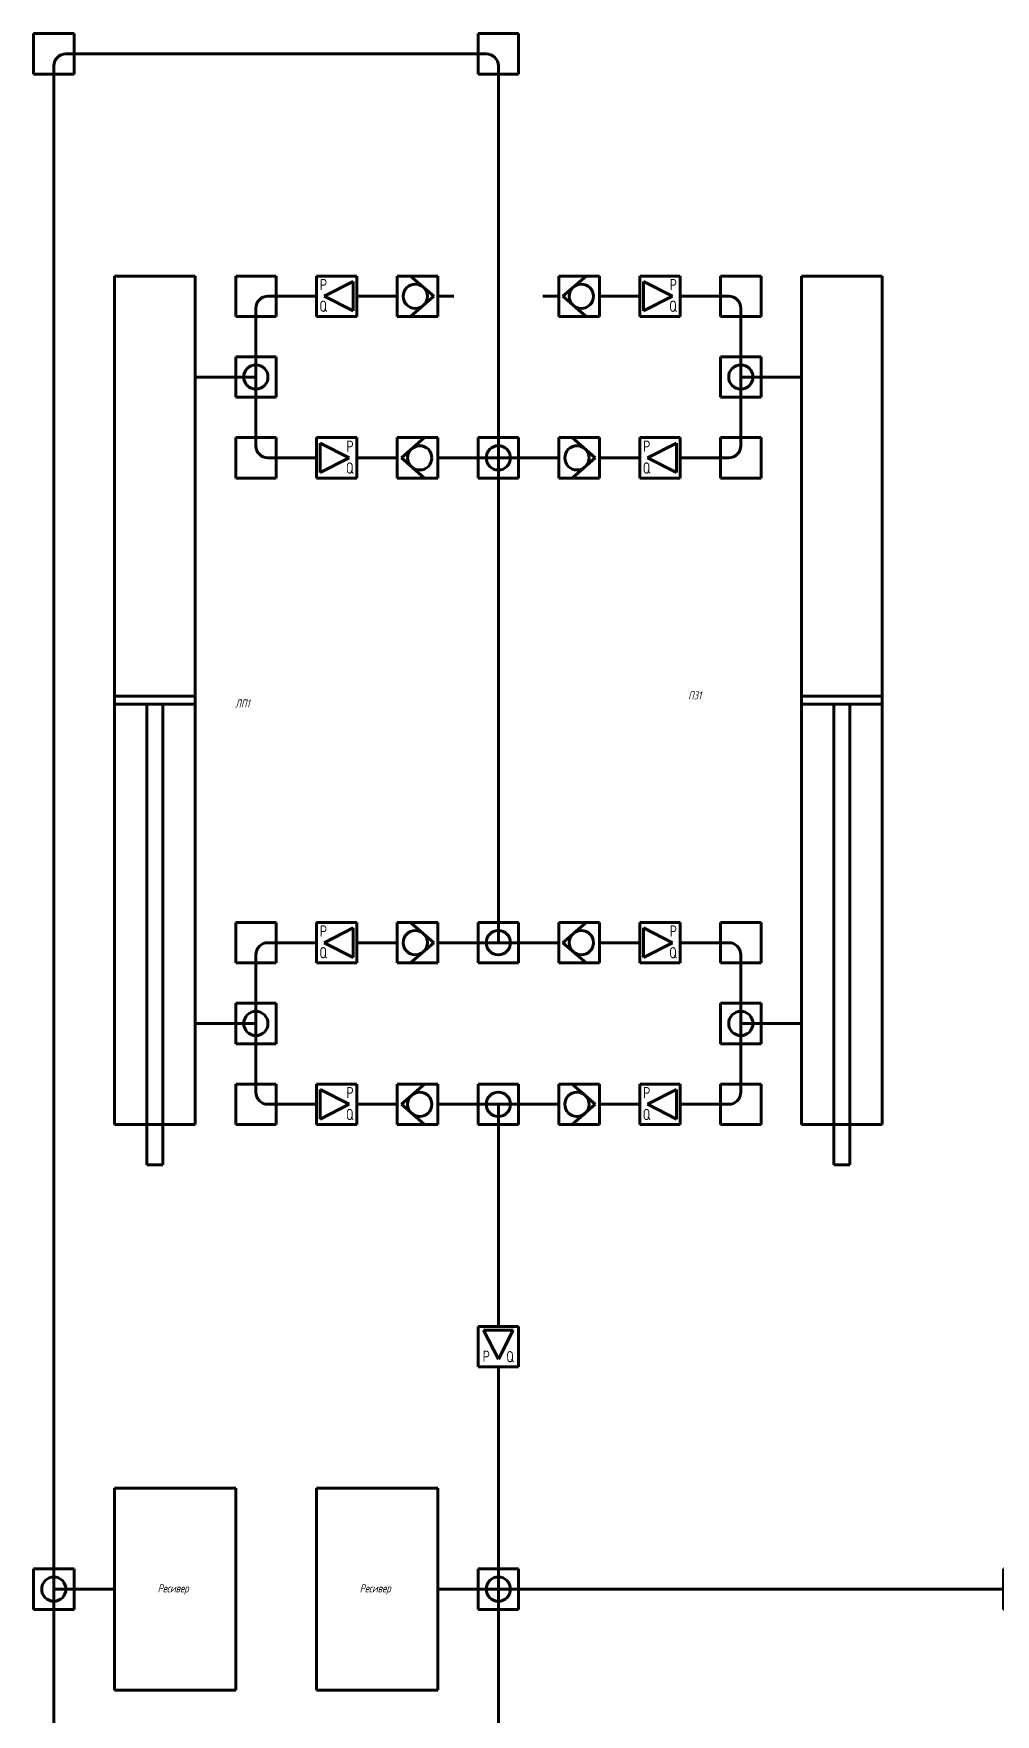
# Model space of a CAD drawing. Header units: millimetres. Extents: x -12 to 1598, y -962 to 962.
# Drawn here: x -12 to 582, y -77 to 962 of the extents above; entities that cross this region are included whole.
import ezdxf

# ---------------------------------------------------------------- set-up
doc = ezdxf.new("R2010")
doc.units = ezdxf.units.MM
doc.linetypes.add('K5LT_BASIC', pattern=[0])
doc.styles.add('KTEXTSTYLE', font='GOST_AU.SHX', dxfattribs={"width": 0.96, "height": 5})

# ---------------------------------------------------------------- blocks, each defined once
blk = doc.blocks.new('U1')
at = {"color": 150, "linetype": 'K5LT_BASIC', "lineweight": 60, "true_color": 0x0080ff}
for p, q in [((112.5, 737.5), (112.5, 762.5)), ((112.5, 762.5), (137.5, 762.5)), ((137.5, 762.5), (137.5, 737.5)), ((137.5, 737.5), (112.5, 737.5))]:
    blk.add_line(p, q, dxfattribs=at)
blk = doc.blocks.new('U0')
at = {"color": 150, "linetype": 'K5LT_BASIC', "lineweight": 60, "true_color": 0x0080ff}
for p, q in [((125, 762.5), (125, 772.5)), ((125, 762.5), (125, 737.5)), ((102.5, 750), (112.5, 750)), ((125, 750), (112.5, 750)), ((125, 737.5), (125, 727.5))]:
    blk.add_line(p, q, dxfattribs=at)
blk.add_circle((125, 750), 7.5, dxfattribs=at)
blk.add_blockref('U1', (0, 0))
blk = doc.blocks.new('U3')
at = {"color": 150, "linetype": 'K5LT_BASIC', "lineweight": 60, "true_color": 0x0080ff}
for p, q in [((112.5, 812.5), (137.5, 812.5)), ((112.5, 787.5), (112.5, 812.5)), ((137.5, 812.5), (137.5, 787.5)), ((137.5, 787.5), (112.5, 787.5))]:
    blk.add_line(p, q, dxfattribs=at)
blk = doc.blocks.new('U2')
at = {"color": 150, "linetype": 'K5LT_BASIC', "lineweight": 60, "true_color": 0x0080ff}
for p, q in [((125, 792.5), (125, 787.5)), ((132.5, 800), (137.5, 800)), ((137.5, 800), (147.5, 800)), ((125, 777.5), (125, 787.5))]:
    blk.add_line(p, q, dxfattribs=at)
blk.add_arc((132.5, 792.5), 7.5, 90, 180, dxfattribs=at)
blk.add_blockref('U3', (0, 0))
blk = doc.blocks.new('U5')
at = {"color": 150, "linetype": 'K5LT_BASIC', "lineweight": 60, "true_color": 0x0080ff}
for p, q in [((137.5, 712.5), (112.5, 712.5)), ((112.5, 712.5), (112.5, 687.5)), ((137.5, 687.5), (137.5, 712.5)), ((112.5, 687.5), (137.5, 687.5))]:
    blk.add_line(p, q, dxfattribs=at)
blk = doc.blocks.new('U4')
at = {"color": 150, "linetype": 'K5LT_BASIC', "lineweight": 60, "true_color": 0x0080ff}
for p, q in [((125, 722.5), (125, 712.5)), ((125, 707.5), (125, 712.5)), ((132.5, 700), (137.5, 700)), ((137.5, 700), (147.5, 700))]:
    blk.add_line(p, q, dxfattribs=at)
blk.add_arc((132.5, 707.5), 7.5, 180, 270, dxfattribs=at)
blk.add_blockref('U5', (0, 0))
blk = doc.blocks.new('U7')
at = {"color": 150, "linetype": 'K5LT_BASIC', "lineweight": 60, "true_color": 0x0080ff}
for p, q in [((187.5, 712.5), (162.5, 712.5)), ((162.5, 712.5), (162.5, 687.5)), ((187.5, 687.5), (187.5, 712.5)), ((162.5, 687.5), (187.5, 687.5))]:
    blk.add_line(p, q, dxfattribs=at)
blk = doc.blocks.new('U6')
at = {"color": 150, "linetype": 'K5LT_BASIC', "lineweight": 60, "true_color": 0x0080ff}
for p, q in [((182.7, 700), (164.8, 709.1)), ((164.8, 700), (164.8, 709.1)), ((162.5, 700), (152.5, 700)), ((182.7, 700), (164.8, 690.9)), ((164.8, 700), (164.8, 690.9)), ((187.5, 700), (197.5, 700))]:
    blk.add_line(p, q, dxfattribs=at)
blk.add_blockref('U7', (0, 0))
at = {"color": 7, "char_height": 7, "attachment_point": 1, "style": 'KTEXTSTYLE'}
for s, insert in [('\\H3.5;\\W0.965;\\Q15;\\Q0;\\H7.00;{\\c16711680;P}', (181, 710.7)), ('\\H3.5;\\W0.965;\\Q15;\\Q0;\\H7.00;{\\c16711680;Q}', (180.7, 697.2))]:
    blk.add_mtext(s, dxfattribs=dict(at, insert=insert))
blk = doc.blocks.new('U9')
at = {"color": 150, "linetype": 'K5LT_BASIC', "lineweight": 60, "true_color": 0x0080ff}
for p, q in [((237.5, 812.5), (212.5, 812.5)), ((212.5, 812.5), (212.5, 787.5)), ((237.5, 787.5), (237.5, 812.5)), ((212.5, 787.5), (237.5, 787.5))]:
    blk.add_line(p, q, dxfattribs=at)
blk = doc.blocks.new('U8')
at = {"color": 150, "linetype": 'K5LT_BASIC', "lineweight": 60, "true_color": 0x0080ff}
for p, q in [((235, 800), (220.7, 812.5)), ((212.5, 800), (202.5, 800)), ((235, 800), (220.7, 787.5)), ((237.5, 800), (247.5, 800))]:
    blk.add_line(p, q, dxfattribs=at)
blk.add_circle((223.6, 800), 7.5, dxfattribs=at)
blk.add_blockref('U9', (0, 0))
blk = doc.blocks.new('U11')
at = {"color": 150, "linetype": 'K5LT_BASIC', "lineweight": 60, "true_color": 0x0080ff}
for p, q in [((212.5, 712.5), (237.5, 712.5)), ((212.5, 687.5), (212.5, 712.5)), ((237.5, 712.5), (237.5, 687.5)), ((237.5, 687.5), (212.5, 687.5))]:
    blk.add_line(p, q, dxfattribs=at)
blk = doc.blocks.new('U10')
at = {"color": 150, "linetype": 'K5LT_BASIC', "lineweight": 60, "true_color": 0x0080ff}
for p, q in [((215, 700), (229.3, 712.5)), ((212.5, 700), (202.5, 700)), ((215, 700), (229.3, 687.5)), ((237.5, 700), (247.5, 700))]:
    blk.add_line(p, q, dxfattribs=at)
blk.add_circle((226.4, 700), 7.5, dxfattribs=at)
blk.add_blockref('U11', (0, 0))
blk = doc.blocks.new('U13')
at = {"color": 150, "linetype": 'K5LT_BASIC', "lineweight": 60, "true_color": 0x0080ff}
for p, q in [((162.5, 812.5), (187.5, 812.5)), ((162.5, 787.5), (162.5, 812.5)), ((187.5, 812.5), (187.5, 787.5)), ((187.5, 787.5), (162.5, 787.5))]:
    blk.add_line(p, q, dxfattribs=at)
blk = doc.blocks.new('U12')
at = {"color": 150, "linetype": 'K5LT_BASIC', "lineweight": 60, "true_color": 0x0080ff}
for p, q in [((167.3, 800), (185.2, 809.1)), ((185.2, 800), (185.2, 809.1)), ((162.5, 800), (152.5, 800)), ((167.3, 800), (185.2, 790.9)), ((185.2, 800), (185.2, 790.9)), ((187.5, 800), (197.5, 800))]:
    blk.add_line(p, q, dxfattribs=at)
blk.add_blockref('U13', (0, 0))
at = {"color": 7, "char_height": 7, "attachment_point": 1, "style": 'KTEXTSTYLE'}
for s, insert in [('\\H3.5;\\W0.965;\\Q15;\\Q0;\\H7.00;{\\c16711680;P}', (164.6, 810.7)), ('\\H3.5;\\W0.965;\\Q15;\\Q0;\\H7.00;{\\c16711680;Q}', (164.3, 797.3))]:
    blk.add_mtext(s, dxfattribs=dict(at, insert=insert))
blk = doc.blocks.new('U15')
at = {"color": 150, "linetype": 'K5LT_BASIC', "lineweight": 60, "true_color": 0x0080ff}
for p, q in [((412.5, 762.5), (412.5, 737.5)), ((437.5, 762.5), (412.5, 762.5)), ((437.5, 737.5), (437.5, 762.5)), ((412.5, 737.5), (437.5, 737.5))]:
    blk.add_line(p, q, dxfattribs=at)
blk = doc.blocks.new('U14')
at = {"color": 150, "linetype": 'K5LT_BASIC', "lineweight": 60, "true_color": 0x0080ff}
for p, q in [((425, 762.5), (425, 772.5)), ((425, 762.5), (425, 737.5)), ((425, 750), (437.5, 750)), ((447.5, 750), (437.5, 750)), ((425, 737.5), (425, 727.5))]:
    blk.add_line(p, q, dxfattribs=at)
blk.add_circle((425, 750), 7.5, dxfattribs=at)
blk.add_blockref('U15', (0, 0))
blk = doc.blocks.new('U17')
at = {"color": 150, "linetype": 'K5LT_BASIC', "lineweight": 60, "true_color": 0x0080ff}
for p, q in [((412.5, 687.5), (412.5, 712.5)), ((412.5, 712.5), (437.5, 712.5)), ((437.5, 712.5), (437.5, 687.5)), ((437.5, 687.5), (412.5, 687.5))]:
    blk.add_line(p, q, dxfattribs=at)
blk = doc.blocks.new('U16')
at = {"color": 150, "linetype": 'K5LT_BASIC', "lineweight": 60, "true_color": 0x0080ff}
for p, q in [((425, 722.5), (425, 712.5)), ((425, 707.5), (425, 712.5)), ((412.5, 700), (402.5, 700)), ((417.5, 700), (412.5, 700))]:
    blk.add_line(p, q, dxfattribs=at)
blk.add_arc((417.5, 707.5), 7.5, 270, 0, dxfattribs=at)
blk.add_blockref('U17', (0, 0))
blk = doc.blocks.new('U19')
at = {"color": 150, "linetype": 'K5LT_BASIC', "lineweight": 60, "true_color": 0x0080ff}
for p, q in [((362.5, 712.5), (387.5, 712.5)), ((362.5, 687.5), (362.5, 712.5)), ((387.5, 712.5), (387.5, 687.5)), ((387.5, 687.5), (362.5, 687.5))]:
    blk.add_line(p, q, dxfattribs=at)
blk = doc.blocks.new('U18')
at = {"color": 150, "linetype": 'K5LT_BASIC', "lineweight": 60, "true_color": 0x0080ff}
for p, q in [((367.3, 700), (385.2, 709.1)), ((385.2, 700), (385.2, 709.1)), ((362.5, 700), (352.5, 700)), ((367.3, 700), (385.2, 690.9)), ((385.2, 700), (385.2, 690.9)), ((387.5, 700), (397.5, 700))]:
    blk.add_line(p, q, dxfattribs=at)
blk.add_blockref('U19', (0, 0))
at = {"color": 7, "char_height": 7, "attachment_point": 1, "style": 'KTEXTSTYLE'}
for s, insert in [('\\H3.5;\\W0.965;\\Q15;\\Q0;\\H7.00;{\\c16711680;P}', (364.6, 710.7)), ('\\H3.5;\\W0.965;\\Q15;\\Q0;\\H7.00;{\\c16711680;Q}', (364.3, 697.2))]:
    blk.add_mtext(s, dxfattribs=dict(at, insert=insert))
blk = doc.blocks.new('U21')
at = {"color": 150, "linetype": 'K5LT_BASIC', "lineweight": 60, "true_color": 0x0080ff}
for p, q in [((312.5, 812.5), (337.5, 812.5)), ((312.5, 787.5), (312.5, 812.5)), ((337.5, 812.5), (337.5, 787.5)), ((337.5, 787.5), (312.5, 787.5))]:
    blk.add_line(p, q, dxfattribs=at)
blk = doc.blocks.new('U20')
at = {"color": 150, "linetype": 'K5LT_BASIC', "lineweight": 60, "true_color": 0x0080ff}
for p, q in [((315, 800), (329.3, 812.5)), ((312.5, 800), (302.5, 800)), ((315, 800), (329.3, 787.5)), ((337.5, 800), (347.5, 800))]:
    blk.add_line(p, q, dxfattribs=at)
blk.add_circle((326.4, 800), 7.5, dxfattribs=at)
blk.add_blockref('U21', (0, 0))
blk = doc.blocks.new('U23')
at = {"color": 150, "linetype": 'K5LT_BASIC', "lineweight": 60, "true_color": 0x0080ff}
for p, q in [((337.5, 712.5), (312.5, 712.5)), ((312.5, 712.5), (312.5, 687.5)), ((337.5, 687.5), (337.5, 712.5)), ((312.5, 687.5), (337.5, 687.5))]:
    blk.add_line(p, q, dxfattribs=at)
blk = doc.blocks.new('U22')
at = {"color": 150, "linetype": 'K5LT_BASIC', "lineweight": 60, "true_color": 0x0080ff}
for p, q in [((335, 700), (320.7, 712.5)), ((312.5, 700), (302.5, 700)), ((335, 700), (320.7, 687.5)), ((337.5, 700), (347.5, 700))]:
    blk.add_line(p, q, dxfattribs=at)
blk.add_circle((323.6, 700), 7.5, dxfattribs=at)
blk.add_blockref('U23', (0, 0))
blk = doc.blocks.new('U25')
at = {"color": 150, "linetype": 'K5LT_BASIC', "lineweight": 60, "true_color": 0x0080ff}
for p, q in [((387.5, 812.5), (362.5, 812.5)), ((362.5, 812.5), (362.5, 787.5)), ((387.5, 787.5), (387.5, 812.5)), ((362.5, 787.5), (387.5, 787.5))]:
    blk.add_line(p, q, dxfattribs=at)
blk = doc.blocks.new('U24')
at = {"color": 150, "linetype": 'K5LT_BASIC', "lineweight": 60, "true_color": 0x0080ff}
for p, q in [((382.7, 800), (364.8, 809.1)), ((364.8, 800), (364.8, 809.1)), ((362.5, 800), (352.5, 800)), ((382.7, 800), (364.8, 790.9)), ((364.8, 800), (364.8, 790.9)), ((387.5, 800), (397.5, 800))]:
    blk.add_line(p, q, dxfattribs=at)
blk.add_blockref('U25', (0, 0))
at = {"color": 7, "char_height": 7, "attachment_point": 1, "style": 'KTEXTSTYLE'}
for s, insert in [('\\H3.5;\\W0.965;\\Q15;\\Q0;\\H7.00;{\\c16711680;P}', (381, 810.7)), ('\\H3.5;\\W0.965;\\Q15;\\Q0;\\H7.00;{\\c16711680;Q}', (380.7, 797.3))]:
    blk.add_mtext(s, dxfattribs=dict(at, insert=insert))
blk = doc.blocks.new('U27')
at = {"color": 150, "linetype": 'K5LT_BASIC', "lineweight": 60, "true_color": 0x0080ff}
for p, q in [((262.5, 712.5), (287.5, 712.5)), ((262.5, 687.5), (262.5, 712.5)), ((287.5, 712.5), (287.5, 687.5)), ((287.5, 687.5), (262.5, 687.5))]:
    blk.add_line(p, q, dxfattribs=at)
blk = doc.blocks.new('U26')
at = {"color": 150, "linetype": 'K5LT_BASIC', "lineweight": 60, "true_color": 0x0080ff}
for p, q in [((275, 722.5), (275, 712.5)), ((275, 700), (275, 712.5)), ((262.5, 700), (252.5, 700)), ((262.5, 700), (287.5, 700)), ((275, 700), (275, 687.5)), ((287.5, 700), (297.5, 700)), ((275, 677.5), (275, 687.5))]:
    blk.add_line(p, q, dxfattribs=at)
blk.add_circle((275, 700), 7.5, dxfattribs=at)
blk.add_blockref('U27', (0, 0))
blk = doc.blocks.new('U29')
at = {"color": 150, "linetype": 'K5LT_BASIC', "lineweight": 60, "true_color": 0x0080ff}
for p, q in [((112.5, 337.5), (112.5, 362.5)), ((112.5, 362.5), (137.5, 362.5)), ((137.5, 362.5), (137.5, 337.5)), ((137.5, 337.5), (112.5, 337.5))]:
    blk.add_line(p, q, dxfattribs=at)
blk = doc.blocks.new('U28')
at = {"color": 150, "linetype": 'K5LT_BASIC', "lineweight": 60, "true_color": 0x0080ff}
for p, q in [((125, 362.5), (125, 372.5)), ((125, 362.5), (125, 337.5)), ((102.5, 350), (112.5, 350)), ((125, 350), (112.5, 350)), ((125, 337.5), (125, 327.5))]:
    blk.add_line(p, q, dxfattribs=at)
blk.add_circle((125, 350), 7.5, dxfattribs=at)
blk.add_blockref('U29', (0, 0))
blk = doc.blocks.new('U31')
at = {"color": 150, "linetype": 'K5LT_BASIC', "lineweight": 60, "true_color": 0x0080ff}
for p, q in [((112.5, 412.5), (137.5, 412.5)), ((112.5, 387.5), (112.5, 412.5)), ((137.5, 412.5), (137.5, 387.5)), ((137.5, 387.5), (112.5, 387.5))]:
    blk.add_line(p, q, dxfattribs=at)
blk = doc.blocks.new('U30')
at = {"color": 150, "linetype": 'K5LT_BASIC', "lineweight": 60, "true_color": 0x0080ff}
for p, q in [((132.5, 400), (137.5, 400)), ((137.5, 400), (147.5, 400)), ((125, 392.5), (125, 387.5)), ((125, 377.5), (125, 387.5))]:
    blk.add_line(p, q, dxfattribs=at)
blk.add_arc((132.5, 392.5), 7.5, 90, 180, dxfattribs=at)
blk.add_blockref('U31', (0, 0))
blk = doc.blocks.new('U33')
at = {"color": 150, "linetype": 'K5LT_BASIC', "lineweight": 60, "true_color": 0x0080ff}
for p, q in [((137.5, 312.5), (112.5, 312.5)), ((112.5, 312.5), (112.5, 287.5)), ((137.5, 287.5), (137.5, 312.5)), ((112.5, 287.5), (137.5, 287.5))]:
    blk.add_line(p, q, dxfattribs=at)
blk = doc.blocks.new('U32')
at = {"color": 150, "linetype": 'K5LT_BASIC', "lineweight": 60, "true_color": 0x0080ff}
for p, q in [((125, 322.5), (125, 312.5)), ((125, 307.5), (125, 312.5)), ((132.5, 300), (137.5, 300)), ((137.5, 300), (147.5, 300))]:
    blk.add_line(p, q, dxfattribs=at)
blk.add_arc((132.5, 307.5), 7.5, 180, 270, dxfattribs=at)
blk.add_blockref('U33', (0, 0))
blk = doc.blocks.new('U35')
at = {"color": 150, "linetype": 'K5LT_BASIC', "lineweight": 60, "true_color": 0x0080ff}
for p, q in [((187.5, 312.5), (162.5, 312.5)), ((162.5, 312.5), (162.5, 287.5)), ((187.5, 287.5), (187.5, 312.5)), ((162.5, 287.5), (187.5, 287.5))]:
    blk.add_line(p, q, dxfattribs=at)
blk = doc.blocks.new('U34')
at = {"color": 150, "linetype": 'K5LT_BASIC', "lineweight": 60, "true_color": 0x0080ff}
for p, q in [((182.7, 300), (164.8, 309.1)), ((164.8, 300), (164.8, 309.1)), ((162.5, 300), (152.5, 300)), ((182.7, 300), (164.8, 290.9)), ((164.8, 300), (164.8, 290.9)), ((187.5, 300), (197.5, 300))]:
    blk.add_line(p, q, dxfattribs=at)
blk.add_blockref('U35', (0, 0))
at = {"color": 7, "char_height": 7, "attachment_point": 1, "style": 'KTEXTSTYLE'}
for s, insert in [('\\H3.5;\\W0.965;\\Q15;\\Q0;\\H7.00;{\\c16711680;P}', (181, 310.7)), ('\\H3.5;\\W0.965;\\Q15;\\Q0;\\H7.00;{\\c16711680;Q}', (180.7, 297.2))]:
    blk.add_mtext(s, dxfattribs=dict(at, insert=insert))
blk = doc.blocks.new('U37')
at = {"color": 150, "linetype": 'K5LT_BASIC', "lineweight": 60, "true_color": 0x0080ff}
for p, q in [((237.5, 412.5), (212.5, 412.5)), ((212.5, 412.5), (212.5, 387.5)), ((237.5, 387.5), (237.5, 412.5)), ((212.5, 387.5), (237.5, 387.5))]:
    blk.add_line(p, q, dxfattribs=at)
blk = doc.blocks.new('U36')
at = {"color": 150, "linetype": 'K5LT_BASIC', "lineweight": 60, "true_color": 0x0080ff}
for p, q in [((235, 400), (220.7, 412.5)), ((212.5, 400), (202.5, 400)), ((235, 400), (220.7, 387.5)), ((237.5, 400), (247.5, 400))]:
    blk.add_line(p, q, dxfattribs=at)
blk.add_circle((223.6, 400), 7.5, dxfattribs=at)
blk.add_blockref('U37', (0, 0))
blk = doc.blocks.new('U39')
at = {"color": 150, "linetype": 'K5LT_BASIC', "lineweight": 60, "true_color": 0x0080ff}
for p, q in [((212.5, 312.5), (237.5, 312.5)), ((212.5, 287.5), (212.5, 312.5)), ((237.5, 312.5), (237.5, 287.5)), ((237.5, 287.5), (212.5, 287.5))]:
    blk.add_line(p, q, dxfattribs=at)
blk = doc.blocks.new('U38')
at = {"color": 150, "linetype": 'K5LT_BASIC', "lineweight": 60, "true_color": 0x0080ff}
for p, q in [((215, 300), (229.3, 312.5)), ((212.5, 300), (202.5, 300)), ((215, 300), (229.3, 287.5)), ((237.5, 300), (247.5, 300))]:
    blk.add_line(p, q, dxfattribs=at)
blk.add_circle((226.4, 300), 7.5, dxfattribs=at)
blk.add_blockref('U39', (0, 0))
blk = doc.blocks.new('U41')
at = {"color": 150, "linetype": 'K5LT_BASIC', "lineweight": 60, "true_color": 0x0080ff}
for p, q in [((162.5, 412.5), (187.5, 412.5)), ((162.5, 387.5), (162.5, 412.5)), ((187.5, 412.5), (187.5, 387.5)), ((187.5, 387.5), (162.5, 387.5))]:
    blk.add_line(p, q, dxfattribs=at)
blk = doc.blocks.new('U40')
at = {"color": 150, "linetype": 'K5LT_BASIC', "lineweight": 60, "true_color": 0x0080ff}
for p, q in [((167.3, 400), (185.2, 409.1)), ((185.2, 400), (185.2, 409.1)), ((162.5, 400), (152.5, 400)), ((167.3, 400), (185.2, 390.9)), ((185.2, 400), (185.2, 390.9)), ((187.5, 400), (197.5, 400))]:
    blk.add_line(p, q, dxfattribs=at)
blk.add_blockref('U41', (0, 0))
at = {"color": 7, "char_height": 7, "attachment_point": 1, "style": 'KTEXTSTYLE'}
for s, insert in [('\\H3.5;\\W0.965;\\Q15;\\Q0;\\H7.00;{\\c16711680;P}', (164.6, 410.7)), ('\\H3.5;\\W0.965;\\Q15;\\Q0;\\H7.00;{\\c16711680;Q}', (164.3, 397.3))]:
    blk.add_mtext(s, dxfattribs=dict(at, insert=insert))
blk = doc.blocks.new('U43')
at = {"color": 150, "linetype": 'K5LT_BASIC', "lineweight": 60, "true_color": 0x0080ff}
for p, q in [((412.5, 362.5), (412.5, 337.5)), ((437.5, 362.5), (412.5, 362.5)), ((437.5, 337.5), (437.5, 362.5)), ((412.5, 337.5), (437.5, 337.5))]:
    blk.add_line(p, q, dxfattribs=at)
blk = doc.blocks.new('U42')
at = {"color": 150, "linetype": 'K5LT_BASIC', "lineweight": 60, "true_color": 0x0080ff}
for p, q in [((425, 362.5), (425, 372.5)), ((425, 362.5), (425, 337.5)), ((425, 350), (437.5, 350)), ((447.5, 350), (437.5, 350)), ((425, 337.5), (425, 327.5))]:
    blk.add_line(p, q, dxfattribs=at)
blk.add_circle((425, 350), 7.5, dxfattribs=at)
blk.add_blockref('U43', (0, 0))
blk = doc.blocks.new('U45')
at = {"color": 150, "linetype": 'K5LT_BASIC', "lineweight": 60, "true_color": 0x0080ff}
for p, q in [((437.5, 412.5), (412.5, 412.5)), ((412.5, 412.5), (412.5, 387.5)), ((437.5, 387.5), (437.5, 412.5)), ((412.5, 387.5), (437.5, 387.5))]:
    blk.add_line(p, q, dxfattribs=at)
blk = doc.blocks.new('U44')
at = {"color": 150, "linetype": 'K5LT_BASIC', "lineweight": 60, "true_color": 0x0080ff}
for p, q in [((412.5, 400), (402.5, 400)), ((417.5, 400), (412.5, 400)), ((425, 392.5), (425, 387.5)), ((425, 377.5), (425, 387.5))]:
    blk.add_line(p, q, dxfattribs=at)
blk.add_arc((417.5, 392.5), 7.5, 0, 90, dxfattribs=at)
blk.add_blockref('U45', (0, 0))
blk = doc.blocks.new('U47')
at = {"color": 150, "linetype": 'K5LT_BASIC', "lineweight": 60, "true_color": 0x0080ff}
for p, q in [((412.5, 287.5), (412.5, 312.5)), ((412.5, 312.5), (437.5, 312.5)), ((437.5, 312.5), (437.5, 287.5)), ((437.5, 287.5), (412.5, 287.5))]:
    blk.add_line(p, q, dxfattribs=at)
blk = doc.blocks.new('U46')
at = {"color": 150, "linetype": 'K5LT_BASIC', "lineweight": 60, "true_color": 0x0080ff}
for p, q in [((425, 322.5), (425, 312.5)), ((425, 307.5), (425, 312.5)), ((412.5, 300), (402.5, 300)), ((417.5, 300), (412.5, 300))]:
    blk.add_line(p, q, dxfattribs=at)
blk.add_arc((417.5, 307.5), 7.5, 270, 0, dxfattribs=at)
blk.add_blockref('U47', (0, 0))
blk = doc.blocks.new('U49')
at = {"color": 150, "linetype": 'K5LT_BASIC', "lineweight": 60, "true_color": 0x0080ff}
for p, q in [((362.5, 312.5), (387.5, 312.5)), ((362.5, 287.5), (362.5, 312.5)), ((387.5, 312.5), (387.5, 287.5)), ((387.5, 287.5), (362.5, 287.5))]:
    blk.add_line(p, q, dxfattribs=at)
blk = doc.blocks.new('U48')
at = {"color": 150, "linetype": 'K5LT_BASIC', "lineweight": 60, "true_color": 0x0080ff}
for p, q in [((367.3, 300), (385.2, 309.1)), ((385.2, 300), (385.2, 309.1)), ((362.5, 300), (352.5, 300)), ((367.3, 300), (385.2, 290.9)), ((385.2, 300), (385.2, 290.9)), ((387.5, 300), (397.5, 300))]:
    blk.add_line(p, q, dxfattribs=at)
blk.add_blockref('U49', (0, 0))
at = {"color": 7, "char_height": 7, "attachment_point": 1, "style": 'KTEXTSTYLE'}
for s, insert in [('\\H3.5;\\W0.965;\\Q15;\\Q0;\\H7.00;{\\c16711680;P}', (364.6, 310.7)), ('\\H3.5;\\W0.965;\\Q15;\\Q0;\\H7.00;{\\c16711680;Q}', (364.3, 297.2))]:
    blk.add_mtext(s, dxfattribs=dict(at, insert=insert))
blk = doc.blocks.new('U51')
at = {"color": 150, "linetype": 'K5LT_BASIC', "lineweight": 60, "true_color": 0x0080ff}
for p, q in [((312.5, 412.5), (337.5, 412.5)), ((312.5, 387.5), (312.5, 412.5)), ((337.5, 412.5), (337.5, 387.5)), ((337.5, 387.5), (312.5, 387.5))]:
    blk.add_line(p, q, dxfattribs=at)
blk = doc.blocks.new('U50')
at = {"color": 150, "linetype": 'K5LT_BASIC', "lineweight": 60, "true_color": 0x0080ff}
for p, q in [((315, 400), (329.3, 412.5)), ((312.5, 400), (302.5, 400)), ((315, 400), (329.3, 387.5)), ((337.5, 400), (347.5, 400))]:
    blk.add_line(p, q, dxfattribs=at)
blk.add_circle((326.4, 400), 7.5, dxfattribs=at)
blk.add_blockref('U51', (0, 0))
blk = doc.blocks.new('U53')
at = {"color": 150, "linetype": 'K5LT_BASIC', "lineweight": 60, "true_color": 0x0080ff}
for p, q in [((337.5, 312.5), (312.5, 312.5)), ((312.5, 312.5), (312.5, 287.5)), ((337.5, 287.5), (337.5, 312.5)), ((312.5, 287.5), (337.5, 287.5))]:
    blk.add_line(p, q, dxfattribs=at)
blk = doc.blocks.new('U52')
at = {"color": 150, "linetype": 'K5LT_BASIC', "lineweight": 60, "true_color": 0x0080ff}
for p, q in [((335, 300), (320.7, 312.5)), ((312.5, 300), (302.5, 300)), ((335, 300), (320.7, 287.5)), ((337.5, 300), (347.5, 300))]:
    blk.add_line(p, q, dxfattribs=at)
blk.add_circle((323.6, 300), 7.5, dxfattribs=at)
blk.add_blockref('U53', (0, 0))
blk = doc.blocks.new('U55')
at = {"color": 150, "linetype": 'K5LT_BASIC', "lineweight": 60, "true_color": 0x0080ff}
for p, q in [((387.5, 412.5), (362.5, 412.5)), ((362.5, 412.5), (362.5, 387.5)), ((387.5, 387.5), (387.5, 412.5)), ((362.5, 387.5), (387.5, 387.5))]:
    blk.add_line(p, q, dxfattribs=at)
blk = doc.blocks.new('U54')
at = {"color": 150, "linetype": 'K5LT_BASIC', "lineweight": 60, "true_color": 0x0080ff}
for p, q in [((382.7, 400), (364.8, 409.1)), ((364.8, 400), (364.8, 409.1)), ((362.5, 400), (352.5, 400)), ((382.7, 400), (364.8, 390.9)), ((364.8, 400), (364.8, 390.9)), ((387.5, 400), (397.5, 400))]:
    blk.add_line(p, q, dxfattribs=at)
blk.add_blockref('U55', (0, 0))
at = {"color": 7, "char_height": 7, "attachment_point": 1, "style": 'KTEXTSTYLE'}
for s, insert in [('\\H3.5;\\W0.965;\\Q15;\\Q0;\\H7.00;{\\c16711680;P}', (381, 410.7)), ('\\H3.5;\\W0.965;\\Q15;\\Q0;\\H7.00;{\\c16711680;Q}', (380.7, 397.3))]:
    blk.add_mtext(s, dxfattribs=dict(at, insert=insert))
blk = doc.blocks.new('U57')
at = {"color": 150, "linetype": 'K5LT_BASIC', "lineweight": 60, "true_color": 0x0080ff}
for p, q in [((262.5, 387.5), (262.5, 412.5)), ((262.5, 412.5), (287.5, 412.5)), ((287.5, 412.5), (287.5, 387.5)), ((287.5, 387.5), (262.5, 387.5))]:
    blk.add_line(p, q, dxfattribs=at)
blk = doc.blocks.new('U56')
at = {"color": 150, "linetype": 'K5LT_BASIC', "lineweight": 60, "true_color": 0x0080ff}
for p, q in [((275, 422.5), (275, 412.5)), ((275, 400), (275, 412.5)), ((262.5, 400), (252.5, 400)), ((287.5, 400), (262.5, 400)), ((287.5, 400), (297.5, 400))]:
    blk.add_line(p, q, dxfattribs=at)
blk.add_circle((275, 400), 7.5, dxfattribs=at)
blk.add_blockref('U57', (0, 0))
blk = doc.blocks.new('U59')
at = {"color": 150, "linetype": 'K5LT_BASIC', "lineweight": 60, "true_color": 0x0080ff}
for p, q in [((287.5, 312.5), (262.5, 312.5)), ((262.5, 312.5), (262.5, 287.5)), ((287.5, 287.5), (287.5, 312.5)), ((262.5, 287.5), (287.5, 287.5))]:
    blk.add_line(p, q, dxfattribs=at)
blk = doc.blocks.new('U58')
at = {"color": 150, "linetype": 'K5LT_BASIC', "lineweight": 60, "true_color": 0x0080ff}
for p, q in [((262.5, 300), (252.5, 300)), ((287.5, 300), (262.5, 300)), ((275, 300), (275, 287.5)), ((287.5, 300), (297.5, 300)), ((275, 277.5), (275, 287.5))]:
    blk.add_line(p, q, dxfattribs=at)
blk.add_circle((275, 300), 7.5, dxfattribs=at)
blk.add_blockref('U59', (0, 0))
blk = doc.blocks.new('U63')
at = {"color": 150, "linetype": 'K5LT_BASIC', "lineweight": 60, "true_color": 0x0080ff}
for p, q in [((162.5, -62.5), (162.5, 62.5)), ((162.5, 62.5), (237.5, 62.5)), ((237.5, 62.5), (237.5, -62.5)), ((237.5, -62.5), (162.5, -62.5))]:
    blk.add_line(p, q, dxfattribs=at)
blk = doc.blocks.new('U62')
at = {"color": 150, "linetype": 'K5LT_BASIC', "lineweight": 60, "true_color": 0x0080ff}
blk.add_line((237.5, 0), (247.5, 0), dxfattribs=at)
blk.add_blockref('U63', (0, 0))
at = {"color": 7, "insert": (189.2, 3), "char_height": 5, "attachment_point": 1, "style": 'KTEXTSTYLE'}
blk.add_mtext('\\H3.5;\\W0.965;\\Q15;\\Q15;\\H5.00;Ресивер', dxfattribs=at)
blk = doc.blocks.new('U65')
at = {"color": 150, "linetype": 'K5LT_BASIC', "lineweight": 60, "true_color": 0x0080ff}
for p, q in [((-12.5, 962.5), (12.5, 962.5)), ((-12.5, 937.5), (-12.5, 962.5)), ((12.5, 962.5), (12.5, 937.5)), ((12.5, 937.5), (-12.5, 937.5))]:
    blk.add_line(p, q, dxfattribs=at)
blk = doc.blocks.new('U64')
at = {"color": 150, "linetype": 'K5LT_BASIC', "lineweight": 60, "true_color": 0x0080ff}
for p, q in [((7.5, 950), (12.5, 950)), ((12.5, 950), (22.5, 950)), ((0, 942.5), (0, 937.5)), ((0, 927.5), (0, 937.5))]:
    blk.add_line(p, q, dxfattribs=at)
blk.add_arc((7.5, 942.5), 7.5, 90, 180, dxfattribs=at)
blk.add_blockref('U65', (0, 0))
blk = doc.blocks.new('U67')
at = {"color": 150, "linetype": 'K5LT_BASIC', "lineweight": 60, "true_color": 0x0080ff}
for p, q in [((437.5, 812.5), (412.5, 812.5)), ((412.5, 812.5), (412.5, 787.5)), ((437.5, 787.5), (437.5, 812.5)), ((412.5, 787.5), (437.5, 787.5))]:
    blk.add_line(p, q, dxfattribs=at)
blk = doc.blocks.new('U66')
at = {"color": 150, "linetype": 'K5LT_BASIC', "lineweight": 60, "true_color": 0x0080ff}
for p, q in [((412.5, 800), (402.5, 800)), ((417.5, 800), (412.5, 800)), ((425, 792.5), (425, 787.5)), ((425, 777.5), (425, 787.5))]:
    blk.add_line(p, q, dxfattribs=at)
blk.add_arc((417.5, 792.5), 7.5, 0, 90, dxfattribs=at)
blk.add_blockref('U67', (0, 0))
blk = doc.blocks.new('U91')
at = {"color": 150, "linetype": 'K5LT_BASIC', "lineweight": 60, "true_color": 0x0080ff}
for p, q in [((37.5, 812.5), (87.5, 812.5)), ((37.5, 287.5), (37.5, 812.5)), ((87.5, 812.5), (87.5, 287.5)), ((87.5, 287.5), (37.5, 287.5))]:
    blk.add_line(p, q, dxfattribs=at)
blk = doc.blocks.new('U92')
at = {"color": 150, "linetype": 'K5LT_BASIC', "lineweight": 60, "true_color": 0x0080ff}
for p, q in [((87.5, 552.5), (37.5, 552.5)), ((37.5, 552.5), (37.5, 547.5)), ((87.5, 547.5), (87.5, 552.5)), ((37.5, 547.5), (87.5, 547.5))]:
    blk.add_line(p, q, dxfattribs=at)
blk = doc.blocks.new('U93')
at = {"color": 150, "linetype": 'K5LT_BASIC', "lineweight": 60, "true_color": 0x0080ff}
for p, q in [((57.5, 547.5), (67.5, 547.5)), ((57.5, 262.5), (57.5, 547.5)), ((67.5, 547.5), (67.5, 262.5)), ((67.5, 262.5), (57.5, 262.5))]:
    blk.add_line(p, q, dxfattribs=at)
blk = doc.blocks.new('U90')
at = {"color": 150, "linetype": 'K5LT_BASIC', "lineweight": 60, "true_color": 0x0080ff}
for p, q in [((87.5, 750), (97.5, 750)), ((87.5, 350), (97.5, 350))]:
    blk.add_line(p, q, dxfattribs=at)
for name in ['U91', 'U92', 'U93']:
    blk.add_blockref(name, (0, 0))
blk = doc.blocks.new('U103')
at = {"color": 150, "linetype": 'K5LT_BASIC', "lineweight": 60, "true_color": 0x0080ff}
for p, q in [((512.5, 812.5), (462.5, 812.5)), ((462.5, 812.5), (462.5, 287.5)), ((512.5, 287.5), (512.5, 812.5)), ((462.5, 287.5), (512.5, 287.5))]:
    blk.add_line(p, q, dxfattribs=at)
blk = doc.blocks.new('U104')
at = {"color": 150, "linetype": 'K5LT_BASIC', "lineweight": 60, "true_color": 0x0080ff}
for p, q in [((462.5, 547.5), (462.5, 552.5)), ((462.5, 552.5), (512.5, 552.5)), ((512.5, 552.5), (512.5, 547.5)), ((512.5, 547.5), (462.5, 547.5))]:
    blk.add_line(p, q, dxfattribs=at)
blk = doc.blocks.new('U105')
at = {"color": 150, "linetype": 'K5LT_BASIC', "lineweight": 60, "true_color": 0x0080ff}
for p, q in [((492.5, 547.5), (482.5, 547.5)), ((482.5, 547.5), (482.5, 262.5)), ((492.5, 262.5), (492.5, 547.5)), ((482.5, 262.5), (492.5, 262.5))]:
    blk.add_line(p, q, dxfattribs=at)
blk = doc.blocks.new('U102')
at = {"color": 150, "linetype": 'K5LT_BASIC', "lineweight": 60, "true_color": 0x0080ff}
for p, q in [((462.5, 750), (452.5, 750)), ((462.5, 350), (452.5, 350))]:
    blk.add_line(p, q, dxfattribs=at)
for name in ['U103', 'U104', 'U105']:
    blk.add_blockref(name, (0, 0))
blk = doc.blocks.new('U267')
at = {"color": 150, "linetype": 'K5LT_BASIC', "lineweight": 60, "true_color": 0x0080ff}
for p, q in [((287.5, 962.5), (262.5, 962.5)), ((262.5, 962.5), (262.5, 937.5)), ((287.5, 937.5), (287.5, 962.5)), ((262.5, 937.5), (287.5, 937.5))]:
    blk.add_line(p, q, dxfattribs=at)
blk = doc.blocks.new('U266')
at = {"color": 150, "linetype": 'K5LT_BASIC', "lineweight": 60, "true_color": 0x0080ff}
for p, q in [((262.5, 950), (252.5, 950)), ((267.5, 950), (262.5, 950)), ((275, 942.5), (275, 937.5)), ((275, 927.5), (275, 937.5))]:
    blk.add_line(p, q, dxfattribs=at)
blk.add_arc((267.5, 942.5), 7.5, 0, 90, dxfattribs=at)
blk.add_blockref('U267', (0, 0))
blk = doc.blocks.new('U271')
at = {"color": 150, "linetype": 'K5LT_BASIC', "lineweight": 60, "true_color": 0x0080ff}
for p, q in [((112.5, 62.5), (37.5, 62.5)), ((37.5, 62.5), (37.5, -62.5)), ((112.5, -62.5), (112.5, 62.5)), ((37.5, -62.5), (112.5, -62.5))]:
    blk.add_line(p, q, dxfattribs=at)
blk = doc.blocks.new('U270')
at = {"color": 150, "linetype": 'K5LT_BASIC', "lineweight": 60, "true_color": 0x0080ff}
blk.add_line((37.5, 0), (27.5, 0), dxfattribs=at)
blk.add_blockref('U271', (0, 0))
at = {"color": 7, "insert": (64.2, 3), "char_height": 5, "attachment_point": 1, "style": 'KTEXTSTYLE'}
blk.add_mtext('\\H3.5;\\W0.965;\\Q15;\\Q15;\\H5.00;Ресивер', dxfattribs=at)
blk = doc.blocks.new('U273')
at = {"color": 150, "linetype": 'K5LT_BASIC', "lineweight": 60, "true_color": 0x0080ff}
for p, q in [((-12.5, 12.5), (-12.5, -12.5)), ((12.5, 12.5), (-12.5, 12.5)), ((12.5, -12.5), (12.5, 12.5)), ((-12.5, -12.5), (12.5, -12.5))]:
    blk.add_line(p, q, dxfattribs=at)
blk = doc.blocks.new('U272')
at = {"color": 150, "linetype": 'K5LT_BASIC', "lineweight": 60, "true_color": 0x0080ff}
for p, q in [((0, 12.5), (0, 22.5)), ((0, 12.5), (0, -12.5)), ((0, 0), (12.5, 0)), ((22.5, 0), (12.5, 0)), ((0, -12.5), (0, -22.5))]:
    blk.add_line(p, q, dxfattribs=at)
blk.add_circle((0, 0), 7.5, dxfattribs=at)
blk.add_blockref('U273', (0, 0))
blk = doc.blocks.new('U275')
at = {"color": 150, "linetype": 'K5LT_BASIC', "lineweight": 60, "true_color": 0x0080ff}
for p, q in [((262.5, 12.5), (287.5, 12.5)), ((262.5, -12.5), (262.5, 12.5)), ((287.5, 12.5), (287.5, -12.5)), ((287.5, -12.5), (262.5, -12.5))]:
    blk.add_line(p, q, dxfattribs=at)
blk = doc.blocks.new('U274')
at = {"color": 150, "linetype": 'K5LT_BASIC', "lineweight": 60, "true_color": 0x0080ff}
for p, q in [((275, 22.5), (275, 12.5)), ((275, 0), (275, 12.5)), ((262.5, 0), (252.5, 0)), ((262.5, 0), (287.5, 0)), ((275, 0), (275, -12.5)), ((287.5, 0), (297.5, 0)), ((275, -22.5), (275, -12.5))]:
    blk.add_line(p, q, dxfattribs=at)
blk.add_circle((275, 0), 7.5, dxfattribs=at)
blk.add_blockref('U275', (0, 0))
blk = doc.blocks.new('U277')
at = {"color": 150, "linetype": 'K5LT_BASIC', "lineweight": 60, "true_color": 0x0080ff}
for p, q in [((262.5, 137.5), (262.5, 162.5)), ((262.5, 162.5), (287.5, 162.5)), ((287.5, 162.5), (287.5, 137.5)), ((287.5, 137.5), (262.5, 137.5))]:
    blk.add_line(p, q, dxfattribs=at)
blk = doc.blocks.new('U276')
at = {"color": 150, "linetype": 'K5LT_BASIC', "lineweight": 60, "true_color": 0x0080ff}
for p, q in [((275, 162.5), (275, 172.5)), ((275, 142.3), (265.9, 160.2)), ((275, 160.2), (265.9, 160.2)), ((275, 142.3), (284.1, 160.2)), ((275, 160.2), (284.1, 160.2)), ((275, 137.5), (275, 127.5))]:
    blk.add_line(p, q, dxfattribs=at)
blk.add_blockref('U277', (0, 0))
at = {"color": 7, "char_height": 7, "attachment_point": 1, "style": 'KTEXTSTYLE'}
for s, insert, rotation in [('\\H3.5;\\W0.965;\\Q15;\\Q0;\\H7.00;{\\c16711680;P}', (265.3, 147.6), 359.4823), ('\\H3.5;\\W0.965;\\Q15;\\Q0;\\H7.00;{\\c16711680;Q}', (279.8, 147.3), 1.3095)]:
    blk.add_mtext(s, dxfattribs=dict(at, insert=insert, rotation=rotation))
blk = doc.blocks.new('U303')
at = {"color": 150, "linetype": 'K5LT_BASIC', "lineweight": 60, "true_color": 0x0080ff}
for p, q in [((587.5, 12.5), (612.5, 12.5)), ((587.5, -12.5), (587.5, 12.5)), ((612.5, 12.5), (612.5, -12.5)), ((612.5, -12.5), (587.5, -12.5))]:
    blk.add_line(p, q, dxfattribs=at)
blk = doc.blocks.new('U302')
at = {"color": 150, "linetype": 'K5LT_BASIC', "lineweight": 60, "true_color": 0x0080ff}
for p, q in [((600, 22.5), (600, 12.5)), ((600, 0), (600, 12.5)), ((587.5, 0), (577.5, 0)), ((587.5, 0), (612.5, 0)), ((600, 0), (600, -12.5)), ((612.5, 0), (622.5, 0)), ((600, -22.5), (600, -12.5))]:
    blk.add_line(p, q, dxfattribs=at)
blk.add_circle((600, 0), 7.5, dxfattribs=at)
blk.add_blockref('U303', (0, 0))

msp = doc.modelspace()

# ---------------------------------------------------------------- linework, layer by layer
at = {"color": 150, "linetype": 'K5LT_BASIC', "lineweight": 60, "true_color": 0x0080ff}
for p, q in [((252.5, 950), (22.5, 950)), ((0, 927.5), (0, 22.5)), ((275, 722.5), (275, 927.5)), ((147.5, 800), (152.5, 800)), ((197.5, 800), (202.5, 800)), ((352.5, 800), (347.5, 800)), ((402.5, 800), (397.5, 800)), ((125, 777.5), (125, 772.5)), ((425, 772.5), (425, 777.5)), ((97.5, 750), (102.5, 750)), ((447.5, 750), (452.5, 750)), ((125, 727.5), (125, 722.5)), ((425, 722.5), (425, 727.5)), ((147.5, 700), (152.5, 700)), ((197.5, 700), (202.5, 700)), ((247.5, 700), (252.5, 700)), ((297.5, 700), (302.5, 700)), ((347.5, 700), (352.5, 700)), ((397.5, 700), (402.5, 700)), ((275, 677.5), (275, 422.5)), ((147.5, 400), (152.5, 400)), ((197.5, 400), (202.5, 400)), ((247.5, 400), (252.5, 400)), ((297.5, 400), (302.5, 400)), ((347.5, 400), (352.5, 400)), ((397.5, 400), (402.5, 400)), ((125, 372.5), (125, 377.5)), ((425, 377.5), (425, 372.5)), ((97.5, 350), (102.5, 350)), ((447.5, 350), (452.5, 350)), ((125, 322.5), (125, 327.5)), ((425, 327.5), (425, 322.5)), ((152.5, 300), (147.5, 300)), ((202.5, 300), (197.5, 300)), ((252.5, 300), (247.5, 300)), ((302.5, 300), (297.5, 300)), ((352.5, 300), (347.5, 300)), ((402.5, 300), (397.5, 300)), ((275, 277.5), (275, 172.5)), ((275, 127.5), (275, 22.5)), ((22.5, 0), (27.5, 0)), ((247.5, 0), (252.5, 0)), ((297.5, 0), (577.5, 0)), ((0, -927.5), (0, -22.5)), ((275, -127.5), (275, -22.5))]:
    msp.add_line(p, q, dxfattribs=at)

# ---------------------------------------------------------------- block references
for name in ['U64', 'U266', 'U90', 'U2', 'U12', 'U8', 'U20', 'U24', 'U66', 'U102', 'U0', 'U14', 'U4', 'U26', 'U16', 'U6', 'U10', 'U22', 'U18', 'U56', 'U30', 'U40', 'U36', 'U50', 'U54', 'U44', 'U28', 'U42', 'U32', 'U46', 'U34', 'U38', 'U58', 'U52', 'U48', 'U276', 'U270', 'U62', 'U272', 'U274', 'U302']:
    msp.add_blockref(name, (0, 0))

# ---------------------------------------------------------------- texts
at = {"color": 7, "char_height": 5, "attachment_point": 1, "style": 'KTEXTSTYLE'}
for s, insert in [('\\H3.5;\\W0.965;\\Q15;\\Q15;\\H5.00;ПЗ1', (392.4, 555.5)), ('\\H3.5;\\W0.965;\\Q15;\\Q15;\\H5.00;ЛП1', (112.2, 550.5))]:
    msp.add_mtext(s, dxfattribs=dict(at, insert=insert))

doc.saveas('drawing.dxf')
